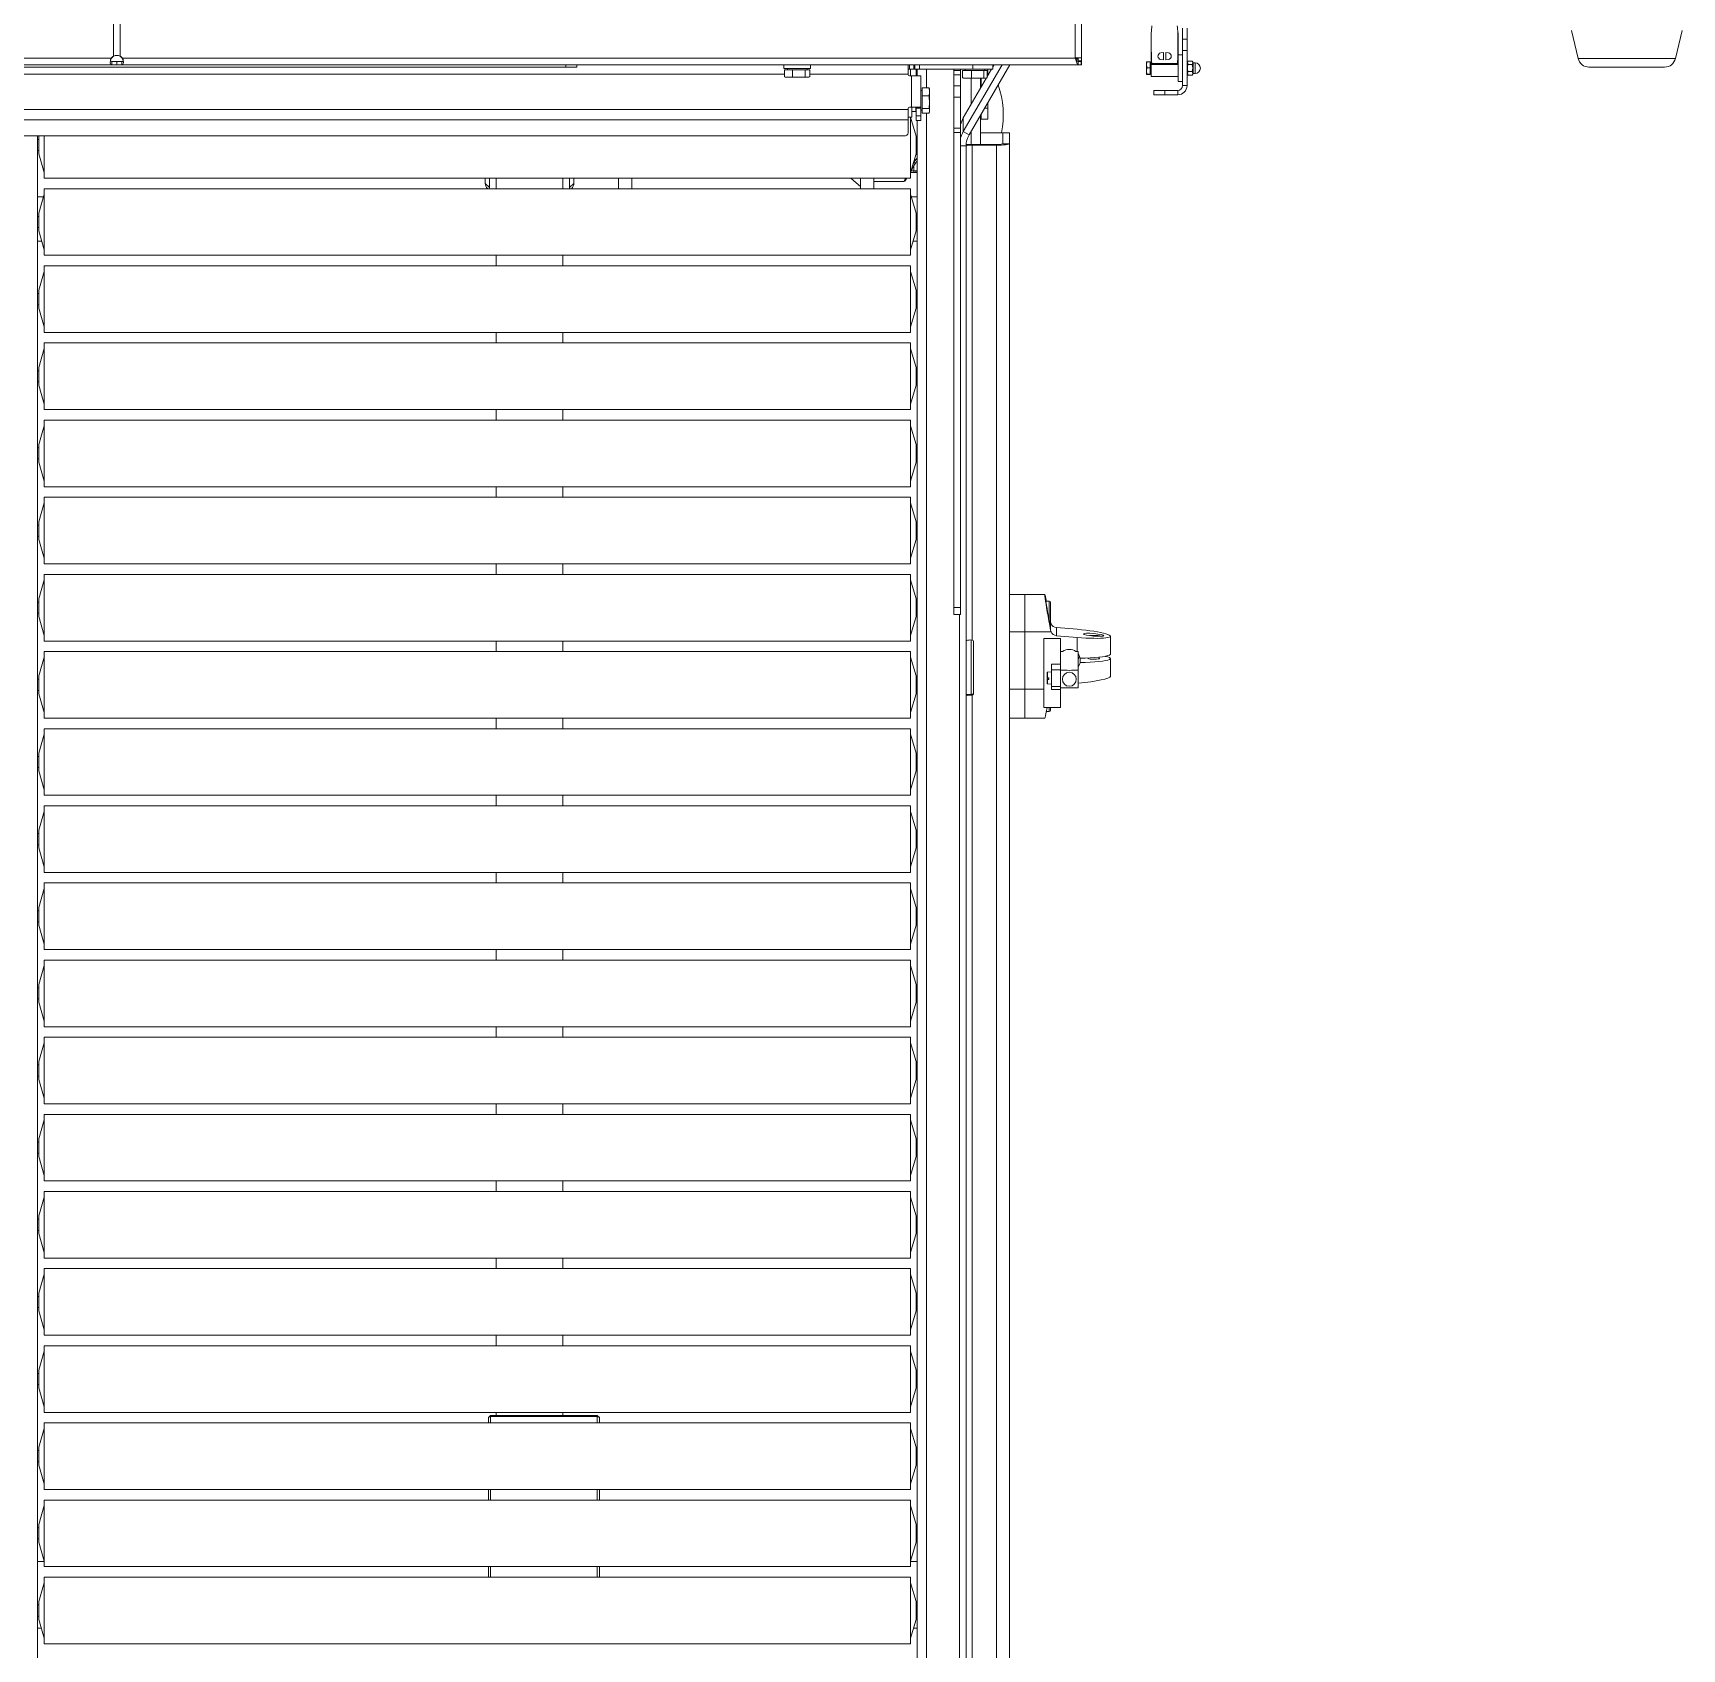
# Model space of a CAD drawing. Header units: millimetres. Extents: x -187347 to 135007, y -6415 to 292048.
# Drawn here: x -54965 to -54223, y 26400 to 27128 of the extents above; entities that cross this region are included whole.
import ezdxf

# ---------------------------------------------------------------- set-up
doc = ezdxf.new("R2010")
doc.units = ezdxf.units.MM
doc.header["$LTSCALE"] = 100
doc.layers.get('0').update_dxf_attribs({"lineweight": 18})
doc.layers.add('Layout Multivac', color=2, linetype='Continuous')

# ---------------------------------------------------------------- blocks, each defined once
blk = doc.blocks.new('I319 MD_left to right')
at = {"color": 0, "linetype": 'Continuous', "lineweight": 18}
for p, q in [((2931.47, 2820.3), (2931.47, 2115.48)), ((2934.37, 2820.3), (2934.37, 2115.48)), ((3364.4, 2821.04), (3364.4, 2114.74)), ((3367.27, 2821.04), (3367.27, 2114.74)), ((3398.57, 2125.9), (3398.57, 2119.65)), ((3398.68, 2125.9), (3398.68, 2119.65)), ((3410.66, 2119.65), (3410.66, 2125.9)), ((3410.77, 2119.65), (3410.77, 2125.9)), ((3412.77, 2123.04), (3412.77, 2128.04)), ((3414.77, 2128.04), (3414.77, 2123.04)), ((3587.9, 2126.98), (3590.86, 2114.4)), ((3634.68, 2114.4), (3637.64, 2126.98)), ((3404.15, 2117.04), (3402.94, 2116.9)), ((3404.15, 2113.86), (3404.15, 2117.04)), ((3406.4, 2116.9), (3405.19, 2117.04)), ((3405.19, 2117.04), (3405.19, 2113.86)), ((3412.77, 2116.04), (3410.77, 2116.04)), ((3410.77, 2113.74), (3410.77, 2116.04)), ((3412.77, 2123.04), (3414.77, 2123.04)), ((3412.77, 2118.04), (3412.77, 2123.04)), ((3414.77, 2118.04), (3412.77, 2118.04)), ((3412.77, 2102.24), (3412.77, 2118.04)), ((3414.77, 2123.04), (3414.77, 2118.04)), ((3414.77, 2102.24), (3414.77, 2118.04)), ((2930.73, 2111.54), (2500.07, 2111.54)), ((2501.44, 2114.54), (2930.4, 2114.54)), ((3135.07, 2110.54), (2733.57, 2110.54)), ((2930.53, 2114.54), (2930.4, 2114.54)), ((2930.73, 2113.04), (2930.73, 2111.54)), ((2930.73, 2113.04), (2932.87, 2113.04)), ((2930.73, 2111.54), (2932.87, 2111.54)), ((2931.6, 2115.48), (2931.47, 2115.48)), ((2932.87, 2113.04), (2932.87, 2111.54)), ((2932.97, 2113.04), (2932.87, 2113.04)), ((2932.97, 2111.54), (2932.87, 2111.54)), ((2932.97, 2113.04), (2932.97, 2111.54)), ((2932.97, 2113.04), (2935.11, 2113.04)), ((2932.97, 2111.54), (2935.11, 2111.54)), ((2934.24, 2115.48), (2934.37, 2115.48)), ((2935.11, 2113.04), (2935.11, 2111.54)), ((3365.77, 2111.54), (2935.11, 2111.54)), ((2935.31, 2114.54), (2935.44, 2114.54)), ((2935.44, 2114.54), (3364.4, 2114.54)), ((3135.07, 2110.54), (3135.07, 2111.54)), ((3140.07, 2110.54), (3135.07, 2110.54)), ((3140.07, 2110.54), (3140.07, 2111.54)), ((3233.27, 2111.54), (3233.27, 2109.94)), ((3233.27, 2109.94), (3245.27, 2109.94)), ((3233.55, 2106.15), (3233.55, 2109.34)), ((3233.55, 2109.34), (3237.06, 2109.34)), ((3234.83, 2109.94), (3234.83, 2109.34)), ((3237.06, 2106.15), (3237.06, 2109.34)), ((3237.06, 2109.34), (3242.79, 2109.34)), ((3242.79, 2106.15), (3242.79, 2109.34)), ((3242.79, 2109.34), (3245, 2109.34)), ((3243.71, 2109.34), (3243.71, 2109.94)), ((3245, 2106.15), (3245, 2109.34)), ((3245.27, 2109.94), (3245.27, 2111.54)), ((3289.26, 2111.54), (3289.26, 2107.34)), ((3289.76, 2109.54), (3289.26, 2109.54)), ((3289.76, 2111.54), (3289.76, 2109.54)), ((3291.76, 2109.54), (3289.76, 2109.54)), ((3290.27, 2106.54), (3290.27, 2109.54)), ((3291.76, 2109.54), (3291.76, 2111.54)), ((3292.26, 2109.54), (3291.76, 2109.54)), ((3292.26, 2109.54), (3292.26, 2111.54)), ((3294.26, 2109.54), (3292.26, 2109.54)), ((3292.77, 2106.54), (3292.77, 2109.54)), ((3293.27, 2109.54), (3293.27, 2106.54)), ((3294.26, 2111.54), (3294.26, 2109.54)), ((3318.26, 2109.54), (3294.26, 2109.54)), ((3297.47, 2109.54), (3297.47, 2101.24)), ((3309.77, 2109.04), (3309.77, 2109.54)), ((3309.77, 2109.04), (3312.77, 2109.04)), ((3309.77, 2107.04), (3309.77, 2109.04)), ((3312.77, 2109.04), (3312.77, 2109.54)), ((3312.77, 2107.04), (3312.77, 2109.04)), ((3313.68, 2105.75), (3313.68, 2108.94)), ((3313.68, 2108.94), (3317.75, 2108.94)), ((3331.47, 2111.54), (3314.01, 2081.54)), ((3314.82, 2109.54), (3314.82, 2108.94)), ((3334.93, 2111.54), (3316.61, 2080.05)), ((3317.75, 2105.75), (3317.75, 2108.94)), ((3317.75, 2108.94), (3323.33, 2108.94)), ((3318.26, 2109.54), (3318.26, 2111.54)), ((3327.26, 2109.54), (3318.26, 2109.54)), ((3323.33, 2105.75), (3323.33, 2108.94)), ((3323.33, 2108.94), (3324.85, 2108.94)), ((3323.7, 2108.94), (3323.7, 2109.54)), ((3324.85, 2106.26), (3326.76, 2109.54)), ((3324.85, 2105.75), (3324.85, 2108.94)), ((3325.07, 2109.54), (3325.07, 2106.64)), ((3326.58, 2109.24), (3326.41, 2109.54)), ((3327.26, 2110.41), (3327.92, 2111.54)), ((3327.26, 2111.54), (3327.26, 2109.54)), ((3364.4, 2114.54), (3364.4, 2114.74)), ((3364.4, 2114.74), (3367.27, 2114.74)), ((3364.62, 2113.89), (3365.47, 2114.74)), ((3365.77, 2114.04), (3364.77, 2114.04)), ((3365.27, 2114.54), (3365.77, 2114.54)), ((3365.77, 2114.74), (3365.77, 2113.34)), ((3365.77, 2113.34), (3367.27, 2113.34)), ((3365.77, 2113.14), (3365.77, 2113.34)), ((3367.27, 2113.14), (3365.77, 2113.14)), ((3365.77, 2113.04), (3365.77, 2111.54)), ((3365.77, 2113.04), (3367.09, 2113.04)), ((3365.77, 2111.54), (3367.09, 2111.54)), ((3367.09, 2111.54), (3367.09, 2113.04)), ((3367.09, 2113.04), (3367.27, 2113.04)), ((3367.27, 2111.54), (3367.09, 2111.54)), ((3367.27, 2114.74), (3367.27, 2113.34)), ((3367.27, 2113.34), (3367.27, 2113.14)), ((3367.27, 2113.04), (3367.27, 2111.54)), ((3367.27, 2113.04), (3367.28, 2113.04)), ((3367.27, 2111.54), (3367.28, 2111.54)), ((3367.28, 2111.54), (3367.28, 2113.04)), ((3396.57, 2111.52), (3396.68, 2112.86)), ((3396.68, 2112.86), (3396.57, 2112.79)), ((3396.57, 2112.79), (3396.57, 2111.52)), ((3396.57, 2111.52), (3396.57, 2108.78)), ((3396.57, 2108.78), (3396.68, 2110.19)), ((3396.68, 2107.37), (3396.57, 2108.78)), ((3396.57, 2108.78), (3396.57, 2107.3)), ((3396.68, 2112.93), (3398.17, 2112.93)), ((3396.68, 2112.86), (3398.17, 2112.86)), ((3396.68, 2110.19), (3398.17, 2110.19)), ((3398.17, 2112.93), (3398.17, 2112.86)), ((3398.17, 2112.86), (3398.17, 2110.19)), ((3398.57, 2112.33), (3398.17, 2112.33)), ((3398.17, 2110.19), (3398.17, 2107.37)), ((3398.57, 2106.34), (3398.57, 2113.74)), ((3398.57, 2113.74), (3398.68, 2113.74)), ((3398.68, 2113.64), (3398.8, 2113.64)), ((3398.86, 2112.21), (3410.48, 2112.21)), ((3410.46, 2111.77), (3398.88, 2111.77)), ((3402.94, 2114), (3404.15, 2113.86)), ((3405.19, 2113.86), (3406.4, 2114)), ((3410.54, 2113.64), (3410.66, 2113.64)), ((3410.66, 2113.74), (3410.77, 2113.74)), ((3410.77, 2106.34), (3410.77, 2113.74)), ((3415.22, 2113.22), (3414.77, 2112.44)), ((3415.22, 2113.21), (3417.12, 2113.21)), ((3415.22, 2111.75), (3417.12, 2111.75)), ((3417.57, 2112.44), (3417.12, 2113.22)), ((3418.37, 2112.44), (3417.57, 2112.44)), ((3417.57, 2112.44), (3417.57, 2107.64)), ((3418.37, 2107.64), (3418.37, 2112.44)), ((3590.86, 2114.4), (3634.68, 2114.4)), ((3627.16, 2110.54), (3595.73, 2110.54)), ((3629.81, 2110.54), (3627.16, 2110.54)), ((2633, 2107.34), (3233.55, 2107.34)), ((3235.31, 2105.94), (3233.55, 2106.15)), ((3233.86, 2106.05), (3234.27, 2105.94)), ((3234.27, 2105.94), (3235.31, 2105.94)), ((3237.06, 2106.15), (3235.31, 2105.94)), ((3235.31, 2105.94), (3239.92, 2105.94)), ((3239.92, 2105.94), (3237.06, 2106.15)), ((3242.79, 2106.15), (3239.92, 2105.94)), ((3239.92, 2105.94), (3243.89, 2105.94)), ((3244.67, 2106.09), (3243.89, 2105.94)), ((3243.89, 2105.94), (3244.27, 2105.94)), ((3244.27, 2105.94), (3244.69, 2106.05)), ((3245, 2107.34), (3289.26, 2107.34)), ((3289.26, 2107.34), (3289.26, 2107.04)), ((3290.66, 2106.54), (3289.76, 2106.54)), ((3290.66, 2092.54), (3290.66, 2106.54)), ((3290.66, 2106.54), (3294.86, 2106.54)), ((3292.77, 2107.73), (3293.27, 2107.73)), ((3292.77, 2107.01), (3293.27, 2106.98)), ((3294.86, 2092.54), (3294.86, 2106.54)), ((3295.46, 2097.58), (3295.46, 2101.24)), ((3298.66, 2101.24), (3295.46, 2101.24)), ((3298.66, 2101.24), (3298.86, 2099.41)), ((3298.73, 2100.89), (3298.66, 2101.24)), ((3309.77, 2107.04), (3312.77, 2107.04)), ((3309.77, 2102.04), (3309.77, 2107.04)), ((3309.77, 2102.04), (3312.77, 2102.04)), ((3309.77, 2097.04), (3309.77, 2102.04)), ((3312.77, 2102.04), (3312.77, 2107.04)), ((3312.77, 2097.04), (3312.77, 2102.04)), ((3315.72, 2105.54), (3313.68, 2105.75)), ((3313.68, 2105.75), (3314.09, 2105.64)), ((3314.01, 2087.63), (3324.48, 2105.63)), ((3314.08, 2105.59), (3314.26, 2105.54)), ((3314.26, 2105.54), (3315.72, 2105.54)), ((3317.75, 2105.75), (3315.72, 2105.54)), ((3315.72, 2105.54), (3320.54, 2105.54)), ((3317.57, 2105.54), (3317.57, 2093.75)), ((3320.54, 2105.54), (3317.75, 2105.75)), ((3320.54, 2105.54), (3324.09, 2105.54)), ((3321.77, 2105.54), (3321.77, 2100.97)), ((3322.07, 2105.54), (3322.07, 2101.48)), ((3324.09, 2105.54), (3323.33, 2105.75)), ((3324.09, 2105.54), (3324.26, 2105.54)), ((3324.26, 2105.54), (3324.45, 2105.59)), ((3396.57, 2107.3), (3396.68, 2107.37)), ((3396.68, 2107.22), (3396.57, 2107.3)), ((3396.68, 2107.37), (3398.17, 2107.37)), ((3396.68, 2107.22), (3398.17, 2107.22)), ((3396.68, 2107.16), (3398.17, 2107.16)), ((3398.17, 2107.76), (3398.57, 2107.76)), ((3398.17, 2107.37), (3398.17, 2107.22)), ((3398.17, 2107.22), (3398.17, 2107.16)), ((3398.57, 2106.34), (3410.77, 2106.34)), ((3410.77, 2104.04), (3410.77, 2106.34)), ((3410.77, 2104.04), (3412.77, 2104.04)), ((3414.77, 2102.24), (3412.77, 2102.24)), ((3414.77, 2107.64), (3415.22, 2106.86)), ((3415.22, 2108.58), (3417.12, 2108.58)), ((3415.22, 2106.87), (3417.12, 2106.87)), ((3417.12, 2106.86), (3417.57, 2107.64)), ((3417.57, 2107.64), (3418.37, 2107.64)), ((3295.46, 2099.98), (3294.86, 2099.98)), ((3298.66, 2097.58), (3295.46, 2097.58)), ((3295.46, 2091.88), (3295.46, 2097.58)), ((3298.86, 2099.41), (3298.66, 2097.58)), ((3298.86, 2094.73), (3298.66, 2091.88)), ((3298.86, 2100.54), (3298.77, 2100.9)), ((3298.86, 2099.41), (3298.86, 2100.54)), ((3298.86, 2094.73), (3298.86, 2099.41)), ((3298.86, 2090.86), (3298.86, 2094.73)), ((3309.77, 2097.04), (3312.77, 2097.04)), ((3309.77, 2083.06), (3309.77, 2097.04)), ((3312.77, 2083.06), (3312.77, 2097.04)), ((3325.07, 2094.59), (3325.07, 2092.04)), ((3399.77, 2098.04), (3399.77, 2100.04)), ((3399.77, 2100.04), (3404.77, 2100.04)), ((3404.77, 2098.04), (3399.77, 2098.04)), ((3404.77, 2100.04), (3404.77, 2098.04)), ((3404.77, 2100.04), (3410.57, 2100.04)), ((3404.77, 2098.04), (3410.57, 2098.04)), ((3410.57, 2100.04), (3410.57, 2098.04)), ((2577.26, 2091.45), (3289.26, 2091.45)), ((2577.26, 2086.78), (3289.26, 2086.78)), ((3289.26, 2092.04), (3289.26, 2091.45)), ((3289.26, 2091.45), (3289.26, 2086.78)), ((3289.26, 2088.04), (3290.86, 2088.04)), ((3289.26, 2086.78), (3289.26, 2080.96)), ((3290.66, 2092.54), (3289.76, 2092.54)), ((3290.27, 2063.59), (3290.27, 2088.04)), ((3292.77, 2079.49), (3290.27, 2087.99)), ((3294.86, 2092.54), (3290.66, 2092.54)), ((3290.86, 2092.54), (3290.86, 2088.04)), ((3290.86, 2090.54), (3292.66, 2090.54)), ((3292.66, 2092.54), (3292.66, 2090.54)), ((3292.86, 2092.04), (3292.86, 2092.54)), ((3294.86, 2092.04), (3292.86, 2092.04)), ((3292.86, 2092.04), (3292.86, 2088.54)), ((3292.86, 2088.54), (3294.86, 2088.54)), ((3292.86, 2086.54), (3292.86, 2088.54)), ((3294.86, 2086.54), (3292.86, 2086.54)), ((3293.27, 2086.54), (3293.27, 1095.02)), ((3294.86, 2092.54), (3294.86, 2092.04)), ((3294.86, 2092.04), (3294.86, 2088.54)), ((3294.86, 2091.1), (3295.46, 2091.1)), ((3294.86, 2088.54), (3294.86, 2086.54)), ((3298.66, 2091.88), (3295.46, 2091.88)), ((3295.46, 2089.85), (3295.46, 2091.88)), ((3298.66, 2089.85), (3295.46, 2089.85)), ((3297.47, 2089.85), (3297.47, 1098.67)), ((3298.86, 2090.86), (3298.66, 2089.85)), ((3298.77, 2090.19), (3298.86, 2090.54)), ((3298.86, 2090.54), (3298.86, 2090.86)), ((3314.01, 2087.63), (3314.01, 2081.54)), ((3321.77, 2088.92), (3321.77, 2075.7)), ((3322.07, 2087.04), (3322.07, 2089.43)), ((3325.07, 2087.04), (3322.07, 2087.04)), ((3323.59, 2092.04), (3325.07, 2092.04)), ((3325.07, 2092.04), (3325.07, 2087.04)), ((2579.26, 2079.54), (3287.26, 2079.54)), ((2897.27, 1095.02), (2897.27, 2079.54)), ((2897.78, 2079.54), (2897.77, 2079.49)), ((2897.77, 2072.32), (2897.77, 2079.49)), ((2900.27, 2063.59), (2900.27, 2079.54)), ((3292.77, 2072.32), (3292.77, 2079.49)), ((3309.77, 2083.06), (3312.77, 2083.06)), ((3309.77, 2081.11), (3309.77, 2083.06)), ((3309.77, 2081.11), (3312.77, 2081.11)), ((3309.77, 1867.09), (3309.77, 2081.11)), ((3312.77, 2081.11), (3312.77, 2083.06)), ((3312.77, 1867.09), (3312.77, 2081.11)), ((3316.61, 2080.05), (3314.01, 2081.54)), ((3317.57, 2081.7), (3317.57, 2075.69)), ((3331.77, 2080.97), (3321.77, 2080.97)), ((3334.77, 2080.97), (3331.77, 2080.97)), ((3331.77, 2080.9), (3331.77, 2080.97)), ((3334.77, 2080.9), (3331.77, 2080.9)), ((3331.77, 2080.9), (3331.77, 2076.04)), ((3334.77, 2080.97), (3334.77, 2080.9)), ((3334.77, 2080.9), (3334.77, 2076.04)), ((2897.77, 2077.99), (2897.27, 2077.99)), ((2897.27, 2072.99), (2897.77, 2072.99)), ((2897.77, 2071.49), (2897.77, 2072.32)), ((2897.77, 2071.49), (2900.27, 2062.99)), ((3290.27, 2062.99), (3292.77, 2071.49)), ((3293.27, 2077.99), (3292.77, 2077.99)), ((3292.77, 2072.99), (3293.27, 2072.99)), ((3292.77, 2071.49), (3292.77, 2072.32)), ((3315.27, 2075.08), (3312.77, 2075.08)), ((3315.27, 1215.74), (3315.27, 2075.08)), ((3318.07, 2075.33), (3318.07, 2075.7)), ((3328.97, 2075.7), (3318.07, 2075.7)), ((3318.07, 1852.5), (3318.07, 2075.33)), ((3328.97, 2075.33), (3318.07, 2075.33)), ((3328.97, 2075.7), (3328.97, 2075.33)), ((3328.97, 1209.83), (3328.97, 2075.33)), ((3331.77, 2076.04), (3334.77, 2076.04)), ((3334.77, 1210.54), (3334.77, 2076.04)), ((3291.96, 2066.29), (3290.49, 2063.76)), ((3291.49, 2067.13), (3291.77, 2067.55)), ((3291.77, 2067.55), (3292.72, 2068.94)), ((3291.77, 2068.09), (3291.77, 2067.55)), ((3291.77, 2065.97), (3291.77, 2063.76)), ((3292.64, 2067.47), (3291.96, 2066.29)), ((3293.27, 2071.1), (3292.64, 2071.06)), ((3293.27, 2068.57), (3292.64, 2067.47)), ((3292.72, 2068.94), (3293.27, 2069.57)), ((2900.27, 2060.49), (2900.27, 2063.59)), ((2900.27, 2060.49), (3290.27, 2060.49)), ((3098.73, 2058.14), (3098.73, 2060.49)), ((3100.73, 2056.32), (3098.73, 2058.14)), ((3100.73, 2060.49), (3100.73, 2056.32)), ((3103.73, 2060.49), (3103.73, 2055.76)), ((3133.73, 2055.76), (3133.73, 2060.49)), ((3136.73, 2056.32), (3136.73, 2060.49)), ((3138.73, 2058.14), (3136.73, 2056.32)), ((3138.73, 2060.49), (3138.73, 2058.14)), ((3158.77, 2055.76), (3158.77, 2060.49)), ((3164.77, 2055.76), (3164.77, 2060.49)), ((3267.77, 2060.49), (3267.77, 2055.76)), ((3273.77, 2060.49), (3273.77, 2055.76)), ((3273.77, 2059.04), (3287.19, 2059.04)), ((3287.19, 2059.04), (3287.95, 2060.49)), ((3288.61, 2060.49), (3288.06, 2059.54)), ((3290.27, 2060.49), (3290.27, 2063.59)), ((3291.77, 2063.04), (3290.28, 2063.04)), ((3290.49, 2063.76), (3291.77, 2063.76)), ((3291.77, 2063.76), (3292.65, 2063.76)), ((3291.77, 2063.76), (3291.77, 2063.04)), ((3292.61, 2063.04), (3291.77, 2063.04)), ((3293.27, 2063.11), (3292.61, 2063.04)), ((2899.93, 2052.11), (2897.27, 2052.11)), ((2900.27, 2053.26), (2897.77, 2044.76)), ((3290.27, 2055.76), (2900.27, 2055.76)), ((2900.27, 2028.85), (2900.27, 2055.76)), ((3100.73, 2056.32), (3100.81, 2055.76)), ((3136.66, 2055.76), (3136.73, 2056.32)), ((3290.27, 2028.85), (3290.27, 2055.76)), ((3292.77, 2044.76), (3290.27, 2053.26)), ((3293.27, 2052.11), (3290.61, 2052.11)), ((2897.77, 2043.26), (2897.27, 2043.26)), ((2897.77, 2037.58), (2897.77, 2044.76)), ((3292.77, 2037.58), (3292.77, 2044.76)), ((3293.27, 2043.26), (3292.77, 2043.26)), ((2897.27, 2038.26), (2897.77, 2038.26)), ((2897.77, 2036.76), (2897.77, 2037.58)), ((2897.77, 2036.76), (2900.27, 2028.26)), ((3290.27, 2028.26), (3292.77, 2036.76)), ((3292.77, 2038.26), (3293.27, 2038.26)), ((3292.77, 2036.76), (3292.77, 2037.58)), ((2897.27, 2032.11), (2899.14, 2032.11)), ((2900.27, 2025.76), (2900.27, 2028.85)), ((3290.27, 2025.76), (3290.27, 2028.85)), ((3291.4, 2032.11), (3293.27, 2032.11)), ((2900.27, 2025.76), (3290.27, 2025.76)), ((3290.27, 2021.02), (2900.27, 2021.02)), ((2900.27, 1994.11), (2900.27, 2021.02)), ((3103.73, 2025.76), (3103.73, 2021.02)), ((3133.73, 2021.02), (3133.73, 2025.76)), ((3290.27, 1994.11), (3290.27, 2021.02)), ((2900.27, 2018.52), (2897.77, 2010.02)), ((3292.77, 2010.02), (3290.27, 2018.52)), ((2897.77, 2008.52), (2897.27, 2008.52)), ((2897.77, 2002.84), (2897.77, 2010.02)), ((3292.77, 2002.84), (3292.77, 2010.02)), ((3293.27, 2008.52), (3292.77, 2008.52)), ((2897.27, 2003.52), (2897.77, 2003.52)), ((2897.77, 2002.02), (2897.77, 2002.84)), ((2897.77, 2002.02), (2900.27, 1993.52)), ((3290.27, 1993.52), (3292.77, 2002.02)), ((3292.77, 2003.52), (3293.27, 2003.52)), ((3292.77, 2002.02), (3292.77, 2002.84)), ((2900.27, 1991.02), (2900.27, 1994.11)), ((2900.27, 1991.02), (3290.27, 1991.02)), ((3103.73, 1991.02), (3103.73, 1986.28)), ((3133.73, 1986.28), (3133.73, 1991.02)), ((3290.27, 1991.02), (3290.27, 1994.11)), ((2900.27, 1983.78), (2897.77, 1975.28)), ((3290.27, 1986.28), (2900.27, 1986.28)), ((2900.27, 1959.38), (2900.27, 1986.28)), ((3290.27, 1959.38), (3290.27, 1986.28)), ((3292.77, 1975.28), (3290.27, 1983.78)), ((2897.77, 1968.1), (2897.77, 1975.28)), ((3292.77, 1968.1), (3292.77, 1975.28)), ((2897.77, 1973.78), (2897.27, 1973.78)), ((2897.27, 1968.78), (2897.77, 1968.78)), ((2897.77, 1967.28), (2897.77, 1968.1)), ((3293.27, 1973.78), (3292.77, 1973.78)), ((3292.77, 1968.78), (3293.27, 1968.78)), ((3292.77, 1967.28), (3292.77, 1968.1)), ((2897.77, 1967.28), (2900.27, 1958.78)), ((3290.27, 1958.78), (3292.77, 1967.28)), ((2900.27, 1956.28), (2900.27, 1959.38)), ((2900.27, 1956.28), (3290.27, 1956.28)), ((3103.73, 1956.28), (3103.73, 1951.54)), ((3133.73, 1951.54), (3133.73, 1956.28)), ((3290.27, 1956.28), (3290.27, 1959.38)), ((2900.27, 1949.04), (2897.77, 1940.54)), ((3290.27, 1951.54), (2900.27, 1951.54)), ((2900.27, 1924.64), (2900.27, 1951.54)), ((3290.27, 1924.64), (3290.27, 1951.54)), ((3292.77, 1940.54), (3290.27, 1949.04)), ((2897.77, 1939.04), (2897.27, 1939.04)), ((2897.77, 1933.36), (2897.77, 1940.54)), ((3292.77, 1933.36), (3292.77, 1940.54)), ((3293.27, 1939.04), (3292.77, 1939.04)), ((2897.27, 1934.04), (2897.77, 1934.04)), ((2897.77, 1932.54), (2897.77, 1933.36)), ((2897.77, 1932.54), (2900.27, 1924.04)), ((3290.27, 1924.04), (3292.77, 1932.54)), ((3292.77, 1934.04), (3293.27, 1934.04)), ((3292.77, 1932.54), (3292.77, 1933.36)), ((2900.27, 1921.54), (2900.27, 1924.64)), ((3290.27, 1921.54), (3290.27, 1924.64)), ((2900.27, 1921.54), (3290.27, 1921.54)), ((3290.27, 1916.8), (2900.27, 1916.8)), ((2900.27, 1889.9), (2900.27, 1916.8)), ((3103.73, 1921.54), (3103.73, 1916.8)), ((3133.73, 1916.8), (3133.73, 1921.54)), ((3290.27, 1889.9), (3290.27, 1916.8)), ((2900.27, 1914.3), (2897.77, 1905.8)), ((3292.77, 1905.8), (3290.27, 1914.3)), ((2897.77, 1904.3), (2897.27, 1904.3)), ((2897.77, 1898.62), (2897.77, 1905.8)), ((3292.77, 1898.62), (3292.77, 1905.8)), ((3293.27, 1904.3), (3292.77, 1904.3)), ((2897.27, 1899.3), (2897.77, 1899.3)), ((2897.77, 1897.8), (2897.77, 1898.62)), ((2897.77, 1897.8), (2900.27, 1889.3)), ((3290.27, 1889.3), (3292.77, 1897.8)), ((3292.77, 1899.3), (3293.27, 1899.3)), ((3292.77, 1897.8), (3292.77, 1898.62)), ((2900.27, 1886.8), (2900.27, 1889.9)), ((2900.27, 1886.8), (3290.27, 1886.8)), ((3103.73, 1886.8), (3103.73, 1882.06)), ((3133.73, 1882.06), (3133.73, 1886.8)), ((3290.27, 1886.8), (3290.27, 1889.9)), ((2900.27, 1879.56), (2897.77, 1871.06)), ((3290.27, 1882.06), (2900.27, 1882.06)), ((2900.27, 1855.16), (2900.27, 1882.06)), ((3290.27, 1855.16), (3290.27, 1882.06)), ((3292.77, 1871.06), (3290.27, 1879.56)), ((2897.77, 1863.89), (2897.77, 1871.06)), ((3292.77, 1863.89), (3292.77, 1871.06)), ((3341.77, 1873.07), (3334.77, 1873.07)), ((3350.69, 1873.07), (3341.77, 1873.07)), ((3341.77, 1873.07), (3341.77, 1856.25)), ((2897.77, 1869.56), (2897.27, 1869.56)), ((2897.27, 1864.56), (2897.77, 1864.56)), ((2897.77, 1863.06), (2897.77, 1863.89)), ((3293.27, 1869.56), (3292.77, 1869.56)), ((3292.77, 1864.56), (3293.27, 1864.56)), ((3292.77, 1863.06), (3292.77, 1863.89)), ((3309.77, 1867.09), (3312.77, 1867.09)), ((3309.77, 1864.04), (3309.77, 1867.09)), ((3309.77, 1864.04), (3312.77, 1864.04)), ((3312.27, 1215.74), (3312.27, 1864.04)), ((3312.77, 1864.04), (3312.77, 1867.09)), ((3352.77, 1870.02), (3351.2, 1870.02)), ((3352.77, 1869.37), (3352.77, 1870.02)), ((3352.77, 1861.3), (3352.77, 1869.37)), ((3353.27, 1869.52), (3353.27, 1868.94)), ((3353.27, 1868.94), (3353.27, 1860.52)), ((2897.77, 1863.06), (2900.27, 1854.56)), ((3290.27, 1854.56), (3292.77, 1863.06)), ((3334.77, 1856.25), (3341.77, 1856.25)), ((3341.77, 1856.25), (3341.77, 1830.44)), ((3353.55, 1856.25), (3341.77, 1856.25)), ((3353.55, 1859.9), (3353.35, 1860.54)), ((3353.35, 1856.88), (3353.35, 1860.54)), ((3353.35, 1856.88), (3353.55, 1856.25)), ((3356.04, 1854.46), (3356.04, 1858.12)), ((3356.04, 1858.12), (3365.27, 1857.32)), ((2900.27, 1852.06), (2900.27, 1855.16)), ((2900.27, 1852.06), (3290.27, 1852.06)), ((3103.73, 1852.06), (3103.73, 1847.32)), ((3133.73, 1847.32), (3133.73, 1852.06)), ((3290.27, 1852.06), (3290.27, 1855.16)), ((3317.57, 1852.5), (3317.57, 1828.05)), ((3318.12, 1852.5), (3318.07, 1852.5)), ((3318.62, 1828.19), (3318.62, 1852.01)), ((3357.77, 1853.16), (3350.27, 1853.16)), ((3350.27, 1822.16), (3350.27, 1853.16)), ((3356.04, 1854.46), (3365.27, 1853.67)), ((3357.77, 1841.62), (3357.77, 1853.16)), ((3365.27, 1853.67), (3365.27, 1847.31)), ((3372.77, 1854.39), (3372.18, 1854.34)), ((3374.77, 1854.24), (3372.77, 1854.39)), ((3372.77, 1854.29), (3372.77, 1854.39)), ((3374.77, 1854.17), (3374.77, 1854.24)), ((3380.27, 1846.16), (3380.27, 1854.2)), ((2900.27, 1844.82), (2897.77, 1836.32)), ((3290.27, 1847.32), (2900.27, 1847.32)), ((2900.27, 1820.42), (2900.27, 1847.32)), ((3290.27, 1820.42), (3290.27, 1847.32)), ((3292.77, 1836.32), (3290.27, 1844.82)), ((3353.77, 1841.62), (3357.77, 1841.62)), ((3353.77, 1841.62), (3353.77, 1839.09)), ((3358.77, 1847.31), (3357.77, 1847.31)), ((3357.77, 1841.62), (3357.77, 1839.38)), ((3365.27, 1847.31), (3364.77, 1847.31)), ((3365.77, 1838.96), (3365.77, 1847.31)), ((3366.67, 1842.36), (3366.67, 1844.34)), ((3370.27, 1844.44), (3370.27, 1844.07)), ((3375.27, 1844.07), (3375.27, 1844.8)), ((3375.42, 1844.18), (3375.27, 1844.29)), ((3380.27, 1836.14), (3380.27, 1844.18)), ((2897.77, 1834.82), (2897.27, 1834.82)), ((2897.77, 1829.15), (2897.77, 1836.32)), ((3292.77, 1829.15), (3292.77, 1836.32)), ((3293.27, 1834.82), (3292.77, 1834.82)), ((3351.77, 1835.53), (3351.77, 1837.81)), ((3351.77, 1834.74), (3351.77, 1835.31)), ((3351.77, 1833.03), (3351.77, 1834.74)), ((3353.77, 1838.17), (3351.95, 1838.01)), ((3351.95, 1838.01), (3351.95, 1835.51)), ((3351.95, 1834.71), (3351.95, 1832.83)), ((3352.62, 1835.5), (3352.62, 1834.7)), ((3353.77, 1839.09), (3357.77, 1839.09)), ((3353.77, 1839.09), (3353.77, 1831.61)), ((3357.77, 1838.96), (3357.77, 1839.38)), ((3357.77, 1831.02), (3357.77, 1838.96)), ((3365.77, 1838.96), (3365.77, 1831.02)), ((2897.27, 1829.82), (2897.77, 1829.82)), ((2897.77, 1828.32), (2897.77, 1829.15)), ((2897.77, 1828.32), (2900.27, 1819.82)), ((3290.27, 1819.82), (3292.77, 1828.32)), ((3292.77, 1829.82), (3293.27, 1829.82)), ((3292.77, 1828.32), (3292.77, 1829.15)), ((3318.07, 1827.69), (3318.07, 1828.06)), ((3318.07, 1828.06), (3318.12, 1828.06)), ((3318.07, 1209.83), (3318.07, 1827.69)), ((3318.07, 1827.69), (3318.12, 1827.69)), ((3318.12, 1827.69), (3318.12, 1828.06)), ((3334.77, 1830.44), (3341.77, 1830.44)), ((3341.77, 1830.44), (3341.77, 1817.27)), ((3350.27, 1830.44), (3341.77, 1830.44)), ((3351.95, 1832.83), (3353.77, 1832.67)), ((3353.77, 1831.61), (3357.77, 1831.61)), ((3353.77, 1831.61), (3353.77, 1830.2)), ((3353.77, 1830.2), (3357.77, 1830.2)), ((3357.77, 1831.02), (3357.77, 1830.2)), ((3357.77, 1822.16), (3357.77, 1830.2)), ((2900.27, 1817.32), (2900.27, 1820.42)), ((3290.27, 1817.32), (3290.27, 1820.42)), ((3350.27, 1822.16), (3357.77, 1822.16)), ((3351.46, 1820.32), (3352.77, 1820.32)), ((3352.77, 1820.32), (3352.77, 1822.16)), ((3353.27, 1822.16), (3353.27, 1820.82)), ((2900.27, 1817.32), (3290.27, 1817.32)), ((3290.27, 1812.58), (2900.27, 1812.58)), ((2900.27, 1785.68), (2900.27, 1812.58)), ((3103.73, 1817.32), (3103.73, 1812.58)), ((3133.73, 1812.58), (3133.73, 1817.32)), ((3290.27, 1785.68), (3290.27, 1812.58)), ((3334.77, 1817.27), (3341.77, 1817.27)), ((3341.77, 1817.27), (3350.69, 1817.27)), ((2900.27, 1810.08), (2897.77, 1801.58)), ((3292.77, 1801.58), (3290.27, 1810.08)), ((2897.77, 1800.08), (2897.27, 1800.08)), ((2897.77, 1794.41), (2897.77, 1801.58)), ((3292.77, 1794.41), (3292.77, 1801.58)), ((3293.27, 1800.08), (3292.77, 1800.08)), ((2897.27, 1795.08), (2897.77, 1795.08)), ((2897.77, 1793.58), (2897.77, 1794.41)), ((2897.77, 1793.58), (2900.27, 1785.08)), ((3290.27, 1785.08), (3292.77, 1793.58)), ((3292.77, 1795.08), (3293.27, 1795.08)), ((3292.77, 1793.58), (3292.77, 1794.41)), ((2900.27, 1782.58), (2900.27, 1785.68)), ((2900.27, 1782.58), (3290.27, 1782.58)), ((3103.73, 1782.58), (3103.73, 1777.84)), ((3133.73, 1777.84), (3133.73, 1782.58)), ((3290.27, 1782.58), (3290.27, 1785.68)), ((2900.27, 1775.34), (2897.77, 1766.84)), ((3290.27, 1777.84), (2900.27, 1777.84)), ((2900.27, 1750.94), (2900.27, 1777.84)), ((3290.27, 1750.94), (3290.27, 1777.84)), ((3292.77, 1766.84), (3290.27, 1775.34)), ((2897.77, 1765.34), (2897.27, 1765.34)), ((2897.27, 1760.34), (2897.77, 1760.34)), ((2897.77, 1759.67), (2897.77, 1766.84)), ((2897.77, 1758.84), (2897.77, 1759.67)), ((3292.77, 1759.67), (3292.77, 1766.84)), ((3293.27, 1765.34), (3292.77, 1765.34)), ((3292.77, 1760.34), (3293.27, 1760.34)), ((3292.77, 1758.84), (3292.77, 1759.67)), ((2897.77, 1758.84), (2900.27, 1750.34)), ((3290.27, 1750.34), (3292.77, 1758.84)), ((2900.27, 1747.84), (2900.27, 1750.94)), ((2900.27, 1747.84), (3290.27, 1747.84)), ((3103.73, 1747.84), (3103.73, 1743.1)), ((3133.73, 1743.1), (3133.73, 1747.84)), ((3290.27, 1747.84), (3290.27, 1750.94)), ((2900.27, 1740.6), (2897.77, 1732.1)), ((3290.27, 1743.1), (2900.27, 1743.1)), ((2900.27, 1716.2), (2900.27, 1743.1)), ((3290.27, 1716.2), (3290.27, 1743.1)), ((3292.77, 1732.1), (3290.27, 1740.6)), ((2897.77, 1730.6), (2897.27, 1730.6)), ((2897.77, 1724.93), (2897.77, 1732.1)), ((3292.77, 1724.93), (3292.77, 1732.1)), ((3293.27, 1730.6), (3292.77, 1730.6)), ((2897.27, 1725.6), (2897.77, 1725.6)), ((2897.77, 1724.1), (2897.77, 1724.93)), ((2897.77, 1724.1), (2900.27, 1715.6)), ((3290.27, 1715.6), (3292.77, 1724.1)), ((3292.77, 1725.6), (3293.27, 1725.6)), ((3292.77, 1724.1), (3292.77, 1724.93)), ((2900.27, 1713.1), (2900.27, 1716.2)), ((3290.27, 1713.1), (3290.27, 1716.2)), ((2900.27, 1713.1), (3290.27, 1713.1)), ((3290.27, 1708.36), (2900.27, 1708.36)), ((2900.27, 1681.46), (2900.27, 1708.36)), ((3103.73, 1713.1), (3103.73, 1708.36)), ((3133.73, 1708.36), (3133.73, 1713.1)), ((3290.27, 1681.46), (3290.27, 1708.36)), ((2900.27, 1705.86), (2897.77, 1697.36)), ((3292.77, 1697.36), (3290.27, 1705.86)), ((2897.77, 1695.86), (2897.27, 1695.86)), ((2897.77, 1690.19), (2897.77, 1697.36)), ((3292.77, 1690.19), (3292.77, 1697.36)), ((3293.27, 1695.86), (3292.77, 1695.86)), ((2897.27, 1690.86), (2897.77, 1690.86)), ((2897.77, 1689.36), (2897.77, 1690.19)), ((2897.77, 1689.36), (2900.27, 1680.86)), ((3290.27, 1680.86), (3292.77, 1689.36)), ((3292.77, 1690.86), (3293.27, 1690.86)), ((3292.77, 1689.36), (3292.77, 1690.19)), ((2900.27, 1678.36), (2900.27, 1681.46)), ((2900.27, 1678.36), (3290.27, 1678.36)), ((3103.73, 1678.36), (3103.73, 1673.62)), ((3133.73, 1673.62), (3133.73, 1678.36)), ((3290.27, 1678.36), (3290.27, 1681.46)), ((2900.27, 1671.12), (2897.77, 1662.62)), ((3290.27, 1673.62), (2900.27, 1673.62)), ((2900.27, 1646.72), (2900.27, 1673.62)), ((3290.27, 1646.72), (3290.27, 1673.62)), ((3292.77, 1662.62), (3290.27, 1671.12)), ((2897.77, 1661.12), (2897.27, 1661.12)), ((2897.27, 1656.12), (2897.77, 1656.12)), ((2897.77, 1655.45), (2897.77, 1662.62)), ((3292.77, 1655.45), (3292.77, 1662.62)), ((3293.27, 1661.12), (3292.77, 1661.12)), ((3292.77, 1656.12), (3293.27, 1656.12)), ((2897.77, 1654.62), (2897.77, 1655.45)), ((2897.77, 1654.62), (2900.27, 1646.12)), ((3290.27, 1646.12), (3292.77, 1654.62)), ((3292.77, 1654.62), (3292.77, 1655.45)), ((2900.27, 1643.62), (2900.27, 1646.72)), ((2900.27, 1643.62), (3290.27, 1643.62)), ((3103.73, 1643.62), (3103.73, 1638.89)), ((3133.73, 1638.89), (3133.73, 1643.62)), ((3290.27, 1643.62), (3290.27, 1646.72)), ((2900.27, 1636.39), (2897.77, 1627.89)), ((3290.27, 1638.89), (2900.27, 1638.89)), ((2900.27, 1611.98), (2900.27, 1638.89)), ((3290.27, 1611.98), (3290.27, 1638.89)), ((3292.77, 1627.89), (3290.27, 1636.39)), ((2897.77, 1626.39), (2897.27, 1626.39)), ((2897.77, 1620.71), (2897.77, 1627.89)), ((3292.77, 1620.71), (3292.77, 1627.89)), ((3293.27, 1626.39), (3292.77, 1626.39)), ((2897.27, 1621.39), (2897.77, 1621.39)), ((2897.77, 1619.89), (2897.77, 1620.71)), ((2897.77, 1619.89), (2900.27, 1611.39)), ((3290.27, 1611.39), (3292.77, 1619.89)), ((3292.77, 1621.39), (3293.27, 1621.39)), ((3292.77, 1619.89), (3292.77, 1620.71)), ((2900.27, 1608.89), (2900.27, 1611.98)), ((3290.27, 1608.89), (3290.27, 1611.98)), ((2900.27, 1608.89), (3290.27, 1608.89)), ((3290.27, 1604.15), (2900.27, 1604.15)), ((2900.27, 1577.25), (2900.27, 1604.15)), ((3103.73, 1608.89), (3103.73, 1604.15)), ((3133.73, 1604.15), (3133.73, 1608.89)), ((3290.27, 1577.25), (3290.27, 1604.15)), ((2900.27, 1601.65), (2897.77, 1593.15)), ((3292.77, 1593.15), (3290.27, 1601.65)), ((2897.77, 1591.65), (2897.27, 1591.65)), ((2897.77, 1585.97), (2897.77, 1593.15)), ((3292.77, 1585.97), (3292.77, 1593.15)), ((3293.27, 1591.65), (3292.77, 1591.65)), ((2897.27, 1586.65), (2897.77, 1586.65)), ((2897.77, 1585.15), (2897.77, 1585.97)), ((2897.77, 1585.15), (2900.27, 1576.65)), ((3290.27, 1576.65), (3292.77, 1585.15)), ((3292.77, 1586.65), (3293.27, 1586.65)), ((3292.77, 1585.15), (3292.77, 1585.97)), ((2900.27, 1574.15), (2900.27, 1577.25)), ((2900.27, 1574.15), (3290.27, 1574.15)), ((3103.73, 1574.15), (3103.73, 1569.41)), ((3133.73, 1569.41), (3133.73, 1574.15)), ((3290.27, 1574.15), (3290.27, 1577.25)), ((2900.27, 1566.91), (2897.77, 1558.41)), ((3290.27, 1569.41), (2900.27, 1569.41)), ((2900.27, 1542.51), (2900.27, 1569.41)), ((3290.27, 1542.51), (3290.27, 1569.41)), ((3292.77, 1558.41), (3290.27, 1566.91)), ((2897.77, 1556.91), (2897.27, 1556.91)), ((2897.27, 1551.91), (2897.77, 1551.91)), ((2897.77, 1551.23), (2897.77, 1558.41)), ((3292.77, 1551.23), (3292.77, 1558.41)), ((3293.27, 1556.91), (3292.77, 1556.91)), ((3292.77, 1551.91), (3293.27, 1551.91)), ((2897.77, 1550.41), (2897.77, 1551.23)), ((2897.77, 1550.41), (2900.27, 1541.91)), ((3290.27, 1541.91), (3292.77, 1550.41)), ((3292.77, 1550.41), (3292.77, 1551.23)), ((2900.27, 1539.41), (2900.27, 1542.51)), ((2900.27, 1539.41), (3290.27, 1539.41)), ((3103.73, 1539.41), (3103.73, 1534.67)), ((3133.73, 1534.67), (3133.73, 1539.41)), ((3290.27, 1539.41), (3290.27, 1542.51)), ((2900.27, 1532.17), (2897.77, 1523.67)), ((3290.27, 1534.67), (2900.27, 1534.67)), ((2900.27, 1507.77), (2900.27, 1534.67)), ((3290.27, 1507.77), (3290.27, 1534.67)), ((3292.77, 1523.67), (3290.27, 1532.17)), ((2897.77, 1522.17), (2897.27, 1522.17)), ((2897.77, 1516.49), (2897.77, 1523.67)), ((3292.77, 1516.49), (3292.77, 1523.67)), ((3293.27, 1522.17), (3292.77, 1522.17)), ((2897.27, 1517.17), (2897.77, 1517.17)), ((2897.77, 1515.67), (2897.77, 1516.49)), ((2897.77, 1515.67), (2900.27, 1507.17)), ((3290.27, 1507.17), (3292.77, 1515.67)), ((3292.77, 1517.17), (3293.27, 1517.17)), ((3292.77, 1515.67), (3292.77, 1516.49)), ((2900.27, 1504.67), (2900.27, 1507.77)), ((3290.27, 1504.67), (3290.27, 1507.77)), ((2900.27, 1504.67), (3290.27, 1504.67)), ((3290.27, 1499.93), (2900.27, 1499.93)), ((2900.27, 1473.03), (2900.27, 1499.93)), ((3101.23, 1503.26), (3100.23, 1502.35)), ((3101.23, 1502.76), (3100.23, 1502.35)), ((3100.23, 1499.93), (3100.23, 1502.35)), ((3101.23, 1502.76), (3101.23, 1503.26)), ((3101.23, 1503.26), (3149.23, 1503.26)), ((3101.23, 1502.76), (3101.23, 1499.93)), ((3149.23, 1502.76), (3101.23, 1502.76)), ((3103.73, 1504.67), (3103.73, 1503.26)), ((3133.73, 1503.26), (3133.73, 1504.67)), ((3149.23, 1502.76), (3149.23, 1503.26)), ((3150.23, 1502.35), (3149.23, 1503.26)), ((3149.23, 1499.93), (3149.23, 1502.76)), ((3149.23, 1502.76), (3150.23, 1502.35)), ((3150.23, 1502.35), (3150.23, 1499.93)), ((3290.27, 1473.03), (3290.27, 1499.93)), ((2900.27, 1497.43), (2897.77, 1488.93)), ((3292.77, 1488.93), (3290.27, 1497.43)), ((2897.77, 1487.43), (2897.27, 1487.43)), ((2897.77, 1481.76), (2897.77, 1488.93)), ((3292.77, 1481.76), (3292.77, 1488.93)), ((3293.27, 1487.43), (3292.77, 1487.43)), ((2897.27, 1482.43), (2897.77, 1482.43)), ((2897.77, 1480.93), (2897.77, 1481.76)), ((2897.77, 1480.93), (2900.27, 1472.43)), ((3290.27, 1472.43), (3292.77, 1480.93)), ((3292.77, 1482.43), (3293.27, 1482.43)), ((3292.77, 1480.93), (3292.77, 1481.76)), ((2900.27, 1469.93), (2900.27, 1473.03)), ((3290.27, 1469.93), (3290.27, 1473.03)), ((2900.27, 1462.69), (2897.77, 1454.19)), ((2900.27, 1469.93), (3290.27, 1469.93)), ((3290.27, 1465.19), (2900.27, 1465.19)), ((2900.27, 1438.29), (2900.27, 1465.19)), ((3100.23, 1465.19), (3100.23, 1469.93)), ((3101.23, 1469.93), (3101.23, 1465.19)), ((3149.23, 1465.19), (3149.23, 1469.93)), ((3150.23, 1469.93), (3150.23, 1465.19)), ((3290.27, 1438.29), (3290.27, 1465.19)), ((3292.77, 1454.19), (3290.27, 1462.69)), ((2897.77, 1452.69), (2897.27, 1452.69)), ((2897.77, 1447.02), (2897.77, 1454.19)), ((3292.77, 1447.02), (3292.77, 1454.19)), ((3293.27, 1452.69), (3292.77, 1452.69)), ((2897.27, 1447.69), (2897.77, 1447.69)), ((2897.77, 1446.19), (2897.77, 1447.02)), ((2897.77, 1446.19), (2900.27, 1437.69)), ((3290.27, 1437.69), (3292.77, 1446.19)), ((3292.77, 1447.69), (3293.27, 1447.69)), ((3292.77, 1446.19), (3292.77, 1447.02)), ((2900.27, 1437.55), (2897.27, 1437.55)), ((2900.27, 1435.19), (2900.27, 1438.29)), ((2900.27, 1435.19), (3290.27, 1435.19)), ((3100.23, 1430.45), (3100.23, 1435.19)), ((3101.23, 1435.19), (3101.23, 1430.45)), ((3149.23, 1430.45), (3149.23, 1435.19)), ((3150.23, 1435.19), (3150.23, 1430.45)), ((3290.27, 1435.19), (3290.27, 1438.29)), ((3293.27, 1437.55), (3290.27, 1437.55)), ((2900.27, 1427.95), (2897.77, 1419.45)), ((3290.27, 1430.45), (2900.27, 1430.45)), ((2900.27, 1403.55), (2900.27, 1430.45)), ((3290.27, 1403.55), (3290.27, 1430.45)), ((3292.77, 1419.45), (3290.27, 1427.95)), ((2897.77, 1412.28), (2897.77, 1419.45)), ((3292.77, 1412.28), (3292.77, 1419.45)), ((2897.77, 1417.95), (2897.27, 1417.95)), ((2897.27, 1412.95), (2897.77, 1412.95)), ((2897.77, 1411.45), (2897.77, 1412.28)), ((2897.77, 1411.45), (2900.27, 1402.95)), ((3290.27, 1402.95), (3292.77, 1411.45)), ((3293.27, 1417.95), (3292.77, 1417.95)), ((3292.77, 1412.95), (3293.27, 1412.95)), ((3292.77, 1411.45), (3292.77, 1412.28)), ((2897.27, 1407.55), (2898.92, 1407.55)), ((2900.27, 1400.45), (2900.27, 1403.55)), ((3290.27, 1400.45), (3290.27, 1403.55)), ((3291.62, 1407.55), (3293.27, 1407.55)), ((2900.27, 1400.45), (3290.27, 1400.45))]:
    blk.add_line(p, q, dxfattribs=at)
at = {"color": 0, "linetype": 'Continuous', "lineweight": 18, "flags": 128}
for points in [[(2930.73, 2111.54), (2930.43, 2111.6), (2930.19, 2111.76), (2930.03, 2112.04), (2929.94, 2112.42), (2929.93, 2112.81), (2930.01, 2113.3), (2930.16, 2113.88), (2930.4, 2114.54)], [(2930.73, 2113.04), (2930.45, 2113.07), (2930.24, 2113.15), (2930.1, 2113.29), (2930.03, 2113.48), (2930.04, 2113.68), (2930.13, 2113.92), (2930.29, 2114.21), (2930.53, 2114.54)], [(2935.44, 2114.54), (2935.67, 2113.96), (2935.83, 2113.39), (2935.9, 2112.87), (2935.9, 2112.41), (2935.83, 2112.08), (2935.67, 2111.81), (2935.43, 2111.61), (2935.11, 2111.54)], [(2935.31, 2114.54), (2935.54, 2114.25), (2935.71, 2113.97), (2935.8, 2113.71), (2935.81, 2113.48), (2935.75, 2113.31), (2935.62, 2113.17), (2935.4, 2113.08), (2935.11, 2113.04)], [(3365.77, 2111.54), (3365.46, 2111.77), (3365.14, 2112.42), (3364.79, 2113.39), (3364.4, 2114.54)], [(3396.68, 2110.19), (3396.64, 2110.48), (3396.57, 2111.52)], [(3410.48, 2112.21), (3410.47, 2111.98), (3410.46, 2111.77), (3410.46, 2111.77)], [(3415.22, 2111.75), (3414.97, 2112.53), (3415.22, 2113.21)], [(3417.12, 2113.21), (3417.37, 2112.43), (3417.12, 2111.75)], [(3233.55, 2106.15), (3233.79, 2106.07), (3233.87, 2106.06)], [(3243.89, 2105.94), (3243.03, 2106.07), (3242.79, 2106.15)], [(3323.33, 2105.75), (3321.94, 2105.6), (3320.54, 2105.54)], [(3324.85, 2105.75), (3324.68, 2105.67), (3324.09, 2105.54)], [(3415.22, 2106.87), (3414.97, 2107.78), (3415.22, 2108.58)], [(3417.12, 2108.58), (3417.37, 2107.66), (3417.12, 2106.87)], [(3298.66, 2097.58), (3298.73, 2096.96), (3298.86, 2094.73)], [(3298.66, 2091.88), (3298.81, 2091.38), (3298.86, 2090.86)], [(3328.97, 2075.33), (3330.1, 2075.34), (3331.19, 2075.38), (3332.19, 2075.45), (3333.07, 2075.54), (3333.79, 2075.65), (3334.33, 2075.77), (3334.66, 2075.9), (3334.77, 2076.04)], [(3292.64, 2067.47), (3292.59, 2067.42), (3292.52, 2067.39), (3292.44, 2067.38), (3292.33, 2067.38), (3292.2, 2067.4), (3292.07, 2067.44), (3291.92, 2067.49), (3291.77, 2067.55)], [(3263.4, 2060.49), (3265.74, 2058.34), (3267.77, 2056.73)], [(3292.65, 2063.76), (3293.26, 2063.81), (3293.27, 2063.82)], [(3370.89, 1854.5), (3371.61, 1854.54), (3372.77, 1854.56)], [(3366.67, 1844.34), (3366.06, 1845.89), (3365.77, 1846.32)], [(3366.34, 1845.17), (3366.06, 1844.45), (3365.77, 1844.02)], [(3365.77, 1840.37), (3366.54, 1841.85), (3366.67, 1842.36)], [(3380.27, 1846.16), (3380.22, 1846.02), (3379.86, 1845.74), (3379.15, 1845.47), (3378.1, 1845.22), (3376.74, 1844.99), (3375.11, 1844.78), (3373.24, 1844.61), (3371.17, 1844.48), (3368.97, 1844.39), (3366.67, 1844.34)], [(3366.67, 1842.36), (3368.97, 1842.41), (3371.17, 1842.5), (3373.24, 1842.63), (3375.11, 1842.8), (3376.74, 1843), (3378.1, 1843.23), (3379.15, 1843.49), (3379.86, 1843.76), (3380.22, 1844.04), (3380.22, 1844.32), (3379.86, 1844.6), (3379.15, 1844.87), (3378.1, 1845.12), (3377.87, 1845.17)], [(3370.27, 1844.29), (3370.17, 1844.24), (3370.17, 1844.12), (3370.52, 1844.01), (3371.17, 1843.92), (3372.04, 1843.87), (3373.01, 1843.86), (3373.95, 1843.89), (3374.73, 1843.96), (3375.24, 1844.06), (3375.42, 1844.18), (3375.42, 1844.18)], [(3352.62, 1835.5), (3352.15, 1835.5), (3351.95, 1835.51)], [(3352.62, 1835.34), (3352.15, 1835.34), (3351.95, 1835.34)], [(3351.95, 1834.71), (3352.15, 1834.71), (3352.62, 1834.7)]]:
    blk.add_lwpolyline(points, dxfattribs=at)
at = {"color": 0, "linetype": 'Continuous', "lineweight": 18}
blk.add_circle((3361.77, 1834.83), 3.13, dxfattribs=at)
for centre, radius, start, end in [((3429.74, 2124.66), 31.08, 171.65199, 177.71219), ((3379.6, 2124.66), 31.08, 2.28781, 8.34801), ((3404.67, 2120.09), 6.12, 175.67561, 184.32274), ((3553.75, 2119.55), 155.18, 179.96313, 182.1831), ((3553.68, 2119.66), 155, 180.0007, 182.75356), ((3403.11, 2115.45), 1.46, 96.67419, 263.32581), ((3406.23, 2115.45), 1.46, 276.67419, 83.32581), ((3255.66, 2119.66), 155, 357.24644, 359.9993), ((3255.59, 2119.55), 155.18, 357.8169, 0.03687), ((3404.67, 2120.09), 6.12, 355.67726, 4.32439), ((2932.86, 2112.83), 2.99, 117.6323, 145.17426), ((2932.99, 2112.83), 2.99, 117.6323, 145.17426), ((2932.92, 2112.54), 3.28, 63.79337, 116.20663), ((2932.92, 2113.07), 2.75, 61.32801, 118.67199), ((2932.85, 2112.83), 2.99, 34.82574, 62.3677), ((2932.98, 2112.83), 2.99, 34.82574, 62.3677), ((3366.62, 2115.22), 2.33, 206.83102, 248.71106), ((3553.68, 2119.66), 155, 182.75356, 182.91829), ((3420.37, 2110.16), 5.39, 162.901, 197.099), ((3411.97, 2110.16), 5.39, 342.901, 17.099), ((3418.37, 2110.04), 2.4, 270, 90), ((3595.73, 2115.54), 5, 193.24052, 270), ((3629.81, 2115.54), 5, 270, 346.75948), ((3289.76, 2107.04), 0.5, 180, 270), ((3291.77, 2089.04), 40.25, 348.43792, 19.58684), ((3410.57, 2102.24), 4.2, 270, 0), ((3410.57, 2102.24), 2.2, 270, 0), ((3289.76, 2092.04), 0.5, 90, 180), ((3325.12, 2081.17), 12.85, 149.80884, 163.93993), ((3287.51, 2081.31), 1.79, 261.95053, 348.57825), ((3325.12, 2075.07), 12.85, 149.80884, 163.93993), ((3325.14, 2075.08), 9.87, 149.79675, 179.98821), ((3317.38, 2069.33), 6.04, 83.4433, 110.45337), ((3317.99, 2033.66), 42.04, 89.88628, 93.68623), ((3329.66, 2081.7), 6.04, 263.4433, 290.45337), ((3291.81, 2067.23), 0.95, 236.09896, 278.55991), ((3293.09, 2069.94), 1.07, 249.96056, 279.82595), ((3102.23, 2058.37), 3.51, 183.66531, 228.10725), ((3135.23, 2058.37), 3.51, 311.89275, 356.33469), ((3287.19, 2060.04), 1, 273.91409, 330), ((3288.66, 2063.65), 4, 351.26354, 1.5504), ((3352.77, 1869.52), 0.5, 0, 90), ((3352.77, 1860.52), 0.5, 302.0307, 0), ((3356.29, 1861.11), 3, 203.6757, 265.17429), ((3356.29, 1857.45), 3, 203.6757, 265.17429), ((3317.38, 1846.5), 6.04, 83.4433, 110.45337), ((3318.12, 1852.01), 0.498, 0.21514, 90.21353), ((3372.75, 1835.79), 18.8, 78.54219, 95.49566), ((3373.63, 1844.53), 10.07, 73.75684, 94.88103), ((3361.77, 1843.28), 5.03, 53.37784, 126.62216), ((3365.27, 1970.34), 123.02, 269.99997, 270.23284), ((3351.97, 1837.81), 0.2, 95, 180), ((3351.9, 1835.81), 0.308, 244.91959, 279.73187), ((3351.9, 1835.03), 0.308, 80.26813, 115.08041), ((3351.92, 1835.18), 0.465, 250.88841, 273.76305), ((3361.77, 1912.35), 73.5, 266.88047, 273.11953), ((3317.99, 1786.06), 42, 89.8852, 93.70781), ((3317.38, 1821.69), 6.04, 83.4433, 110.45337), ((3318.12, 1828.55), 0.498, 269.78647, 359.78486), ((3318.12, 1828.19), 0.498, 269.78647, 359.78486), ((3351.97, 1833.03), 0.2, 180, 265), ((3361.77, 1903.95), 73.04, 266.86071, 273.13929), ((3352.77, 1820.82), 0.5, 270, 0)]:
    blk.add_arc(centre, radius, start, end, dxfattribs=at)
for centre, major_axis, ratio, start_param, end_param in [((3353.47, 1858.07), (-2.78, 15), 0.022002, 5.629829, 7.929333), ((3352.16, 1865.02), (-0.97, 5.25), 0.022002, 5.96926, 6.401278), ((3352.16, 1865.02), (-0.97, 5.25), 0.022002, 0.118093, 3.522407), ((3353.47, 1858.07), (-2.78, 15), 0.022002, 4.873223, 4.902372), ((3365.27, 1855.5), (15, -1.31), 0.120958, 4.722964, 7.864557), ((3365.27, 1834.85), (15, 1.31), 0.120958, 4.735191, 6.27261), ((3353.47, 1832.27), (2.78, 15), 0.022002, 3.145673, 3.977396)]:
    blk.add_ellipse(centre, major_axis=major_axis, ratio=ratio, start_param=start_param, end_param=end_param, dxfattribs=at)
blk.add_ellipse((3372.77, 1854.85), major_axis=(4.6, -0.4), ratio=0.120958, dxfattribs=at)

msp = doc.modelspace()

# ---------------------------------------------------------------- block references
at = {"layer": 'Layout Multivac'}
msp.add_blockref('I319 MD_left to right', (-57860.53, 25001.63, 3.45), dxfattribs=at)

doc.saveas('drawing.dxf')
